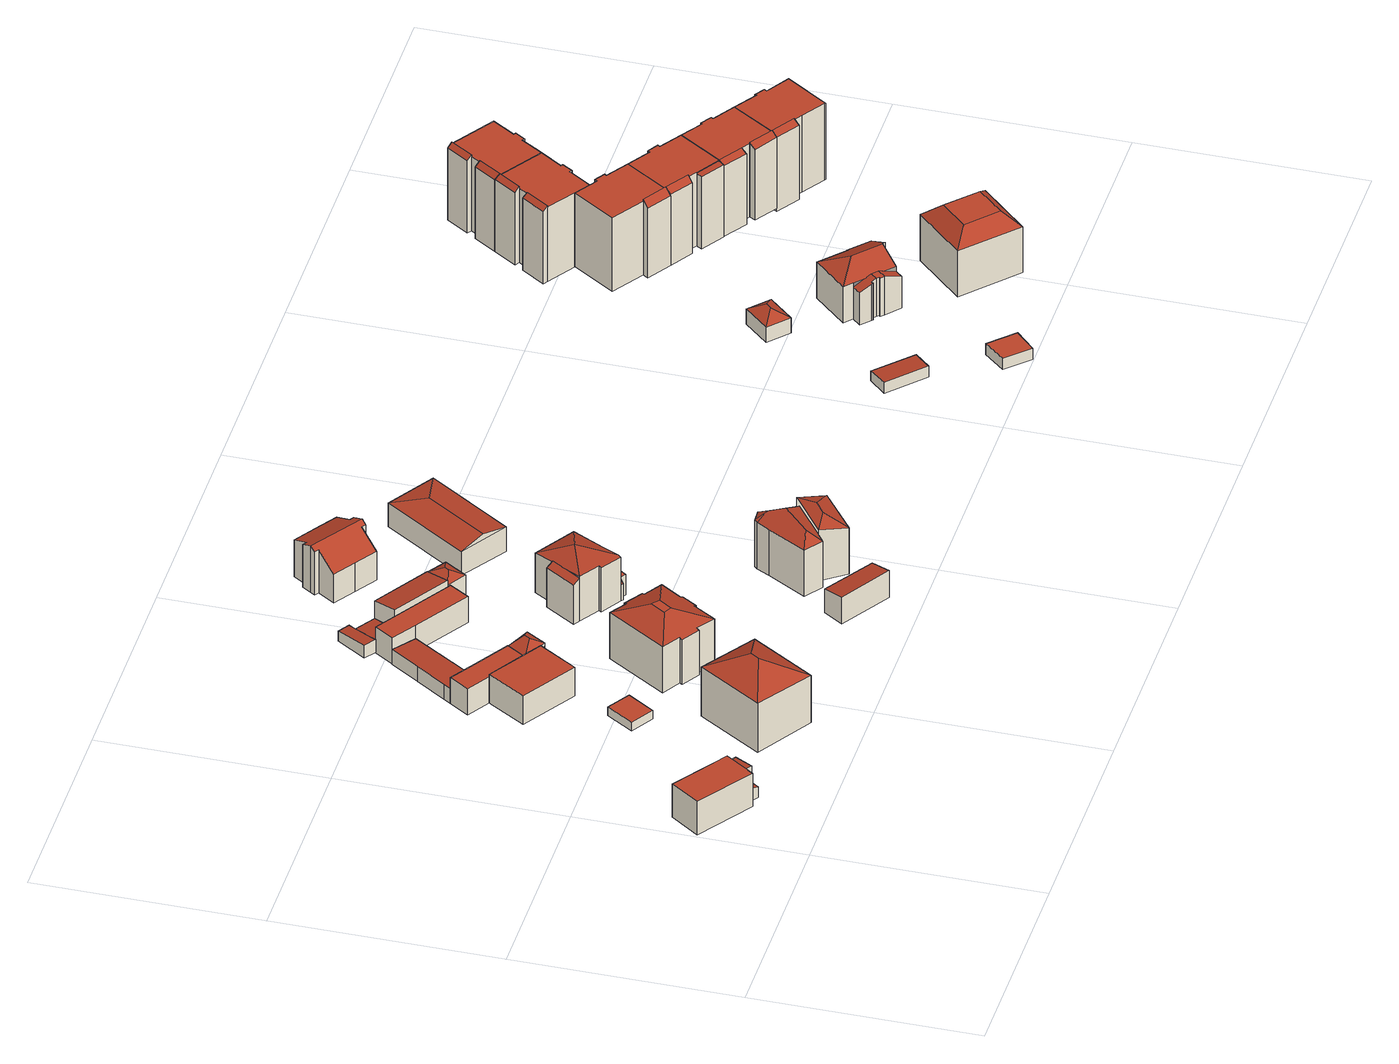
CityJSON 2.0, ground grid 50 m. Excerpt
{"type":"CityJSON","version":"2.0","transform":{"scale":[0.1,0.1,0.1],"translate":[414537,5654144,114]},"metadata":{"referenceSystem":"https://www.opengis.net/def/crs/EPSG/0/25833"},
"CityObjects":{
"building1":{"type":"Building","attributes":{"Gemeindeschluessel":14612000,"Geometrietyp2DReferenz":"3000","function":"31001_9998","roofType":"9999"},"children":["building1-1","building1-2","building1-3","building1-4"]},
"building1-1":{"type":"BuildingPart","attributes":{"Dachtyp_tdc":"tdcPolyFlatRoof","Dachneigung":6.94,"QualitaetDacherkennung":58,"Geometrietyp2DReferenz":"3000","measuredHeight":3.93,"roofType":"2100"},"parents":["building1"],"geometry":[{"type":"MultiSurface","lod":"2","boundaries":[[[0,1,2,3]],[[1,4,5,6,2]],[[7,0,3,8]],[[7,9,4,1,0]],[[3,2,6,10,8]]],"semantics":{"surfaces":[{"type":"WallSurface"},{"type":"RoofSurface"},{"type":"GroundSurface"}],"values":[0,0,0,1,2]}}]},
"building1-2":{"type":"BuildingPart","attributes":{"Dachtyp_tdc":"tdcPolyFlatRoof","Dachneigung":16.65,"QualitaetDacherkennung":58,"Geometrietyp2DReferenz":"3000","measuredHeight":3.56,"roofType":"2100"},"parents":["building1"],"geometry":[{"type":"MultiSurface","lod":"2","boundaries":[[[11,12,13,14]],[[5,11,14,6]],[[5,15,16,17,12,11]],[[14,13,18,10,6]]],"semantics":{"surfaces":[{"type":"WallSurface"},{"type":"RoofSurface"},{"type":"GroundSurface"}],"values":[0,0,1,2]}}]},
"building1-3":{"type":"BuildingPart","attributes":{"Dachtyp_tdc":"tdcPolyFlatRoof","Dachneigung":5.15,"QualitaetDacherkennung":59,"Geometrietyp2DReferenz":"3000","measuredHeight":3.66,"roofType":"2100"},"parents":["building1"],"geometry":[{"type":"MultiSurface","lod":"2","boundaries":[[[19,20,21,22]],[[20,23,7,8,21]],[[23,20,19,24,16,25,9]],[[10,18,22,21,8]]],"semantics":{"surfaces":[{"type":"WallSurface"},{"type":"RoofSurface"},{"type":"GroundSurface"}],"values":[0,0,1,2]}}]},
"building1-4":{"type":"BuildingPart","attributes":{"Dachtyp_tdc":"tdcPolyFlatRoof","Dachneigung":0,"QualitaetDacherkennung":57,"Geometrietyp2DReferenz":"3000","measuredHeight":8.24,"roofType":"1000"},"parents":["building1"],"geometry":[{"type":"MultiSurface","lod":"2","boundaries":[[[26,27,19,22,28]],[[29,30,31,13,12]],[[30,32,33,31]],[[32,26,28,33]],[[32,30,29,34,27,26]],[[28,22,18,13,31,33]]],"semantics":{"surfaces":[{"type":"WallSurface"},{"type":"RoofSurface"},{"type":"GroundSurface"}],"values":[0,0,0,0,1,2]}}]},
"building2":{"type":"Building","attributes":{"Dachtyp_tdc":"tdcHipRoof","Gemeindeschluessel":14612000,"Dachneigung":28.61,"QualitaetDacherkennung":77,"Geometrietyp2DReferenz":"3000","measuredHeight":16.13,"function":"31001_9998","roofType":"3200"},"geometry":[{"type":"Solid","lod":"2","boundaries":[[[[35,36,37,38]],[[36,39,40,37]],[[39,41,42,40]],[[41,35,38,42]],[[39,36,43]],[[35,41,44]],[[36,35,44,43]],[[41,39,43,44]],[[38,37,40,42]]]],"semantics":{"surfaces":[{"type":"WallSurface"},{"type":"RoofSurface"},{"type":"GroundSurface"}],"values":[[0,0,0,0,1,1,1,1,2]]}}]},
"building3":{"type":"Building","attributes":{"Dachtyp_tdc":"tdcPolyFlatRoof","Gemeindeschluessel":14612000,"Dachneigung":0,"QualitaetDacherkennung":80,"Geometrietyp2DReferenz":"3000","measuredHeight":2.28,"function":"31001_9998","roofType":"1000"},"geometry":[{"type":"Solid","lod":"2","boundaries":[[[[45,46,47,48]],[[46,49,50,47]],[[49,51,52,50]],[[51,45,48,52]],[[51,49,46,45]],[[48,47,50,52]]]],"semantics":{"surfaces":[{"type":"WallSurface"},{"type":"RoofSurface"},{"type":"GroundSurface"}],"values":[[0,0,0,0,1,2]]}}]},
"building4":{"type":"Building","attributes":{"Dachtyp_tdc":"tdcPolyFlatRoof","Gemeindeschluessel":14612000,"Dachneigung":0,"QualitaetDacherkennung":63,"Geometrietyp2DReferenz":"3000","measuredHeight":7.2,"function":"31001_9998","roofType":"1000"},"geometry":[{"type":"Solid","lod":"2","boundaries":[[[[53,54,55,56]],[[54,57,58,55]],[[57,59,60,58]],[[59,61,62,60]],[[61,53,56,62]],[[61,59,57,54,53]],[[56,55,58,60,62]]]],"semantics":{"surfaces":[{"type":"WallSurface"},{"type":"RoofSurface"},{"type":"GroundSurface"}],"values":[[0,0,0,0,0,1,2]]}}]},
"building5":{"type":"Building","attributes":{"Dachtyp_tdc":"tdcPolyFlatRoof","Gemeindeschluessel":14612000,"Dachneigung":0,"QualitaetDacherkennung":66,"Geometrietyp2DReferenz":"3000","measuredHeight":6.44,"function":"31001_9998","roofType":"1000"},"geometry":[{"type":"Solid","lod":"2","boundaries":[[[[63,64,65,56]],[[64,66,67,65]],[[66,68,69,67]],[[68,70,71,69]],[[70,72,55,71]],[[72,63,56,55]],[[72,70,68,66,64,63]],[[56,65,67,69,71,55]]]],"semantics":{"surfaces":[{"type":"WallSurface"},{"type":"RoofSurface"},{"type":"GroundSurface"}],"values":[[0,0,0,0,0,0,1,2]]}}]},
"building6":{"type":"Building","attributes":{"Dachtyp_tdc":"tdcPolyFlatRoof","Gemeindeschluessel":14612000,"Dachneigung":3.82,"QualitaetDacherkennung":74,"Geometrietyp2DReferenz":"3000","measuredHeight":3.74,"function":"31001_9998","roofType":"2100"},"geometry":[{"type":"Solid","lod":"2","boundaries":[[[[73,74,75,67]],[[74,76,77,75]],[[76,78,79,77]],[[78,80,81,79]],[[80,82,69,81]],[[82,73,67,69]],[[82,80,78,76,74,73]],[[67,75,77,79,81,69]]]],"semantics":{"surfaces":[{"type":"WallSurface"},{"type":"RoofSurface"},{"type":"GroundSurface"}],"values":[[0,0,0,0,0,0,1,2]]}}]},
"building7":{"type":"Building","attributes":{"Dachtyp_tdc":"tdcFreeFormRoof","Gemeindeschluessel":14612000,"Dachneigung":36.12,"QualitaetDacherkennung":51,"Geometrietyp2DReferenz":"3000","measuredHeight":8.4,"function":"31001_9998","roofType":"5000"},"geometry":[{"type":"Solid","lod":"2","boundaries":[[[[83,84,85,86]],[[84,87,88,85]],[[87,89,90,88]],[[89,91,92,90]],[[91,83,86,92]],[[93,83,94]],[[91,95,96,97]],[[97,94,83,91]],[[93,94,97,96]],[[84,93,96,87]],[[87,96,95,89]],[[83,93,84]],[[89,95,91]],[[86,85,88,90,92]]]],"semantics":{"surfaces":[{"type":"WallSurface"},{"type":"RoofSurface"},{"type":"GroundSurface"}],"values":[[0,0,0,0,0,1,1,1,1,0,0,0,0,2]]}}]},
"building8":{"type":"Building","attributes":{"Dachtyp_tdc":"tdcCutTentRoof","Gemeindeschluessel":14612000,"Dachneigung":22.31,"QualitaetDacherkennung":51,"Geometrietyp2DReferenz":"3000","measuredHeight":13.93,"function":"31001_9998","roofType":"9999"},"geometry":[{"type":"Solid","lod":"2","boundaries":[[[[98,99,100,101]],[[99,102,103,100]],[[102,104,105,103]],[[104,106,107,105]],[[106,108,109,107]],[[108,110,111,109]],[[110,112,113,111]],[[112,114,115,113]],[[114,116,117,115]],[[116,118,119,117]],[[118,120,121,119]],[[120,122,123,121]],[[122,124,125,123]],[[124,126,127,125]],[[126,128,129,127]],[[128,98,101,129]],[[104,102,130,131]],[[114,112,110,108,106,104,131,132]],[[124,122,120,118,116,114,132,133]],[[102,99,98,128,126,124,133,130]],[[133,132,131,130]],[[101,100,103,105,107,109,111,113,115,117,119,121,123,125,127,129]]]],"semantics":{"surfaces":[{"type":"WallSurface"},{"type":"RoofSurface"},{"type":"GroundSurface"}],"values":[[0,0,0,0,0,0,0,0,0,0,0,0,0,0,0,0,1,1,1,1,1,2]]}}]},
"building9":{"type":"Building","attributes":{"Dachtyp_tdc":"tdcPolyFlatRoof","Gemeindeschluessel":14612000,"Dachneigung":5.5,"QualitaetDacherkennung":60,"Geometrietyp2DReferenz":"3000","measuredHeight":3.19,"function":"31001_9998","roofType":"2100"},"geometry":[{"type":"Solid","lod":"2","boundaries":[[[[134,135,136,137]],[[135,138,139,136]],[[138,140,141,139]],[[140,142,143,141]],[[142,134,137,143]],[[142,140,138,135,134]],[[137,136,139,141,143]]]],"semantics":{"surfaces":[{"type":"WallSurface"},{"type":"RoofSurface"},{"type":"GroundSurface"}],"values":[[0,0,0,0,0,1,2]]}}]},
"building10":{"type":"Building","attributes":{"Dachtyp_tdc":"tdcPolyFlatRoof","Gemeindeschluessel":14612000,"Dachneigung":7.28,"QualitaetDacherkennung":50,"Geometrietyp2DReferenz":"3000","measuredHeight":3.26,"function":"31001_9998","roofType":"2100"},"geometry":[{"type":"Solid","lod":"2","boundaries":[[[[144,142,145,146]],[[142,147,148,145]],[[147,149,150,148]],[[149,144,146,150]],[[149,147,142,144]],[[146,145,148,150]]]],"semantics":{"surfaces":[{"type":"WallSurface"},{"type":"RoofSurface"},{"type":"GroundSurface"}],"values":[[0,0,0,0,1,2]]}}]},
"building11":{"type":"Building","attributes":{"Dachtyp_tdc":"tdcPolyFlatRoof","Gemeindeschluessel":14612000,"Dachneigung":0,"QualitaetDacherkennung":61,"Geometrietyp2DReferenz":"3000","measuredHeight":6.49,"function":"31001_9998","roofType":"1000"},"geometry":[{"type":"Solid","lod":"2","boundaries":[[[[151,152,153,154]],[[152,155,156,153]],[[155,157,158,156]],[[157,159,160,158]],[[159,161,162,160]],[[161,163,164,162]],[[163,151,154,164]],[[163,161,159,157,155,152,151]],[[154,153,156,158,160,162,164]]]],"semantics":{"surfaces":[{"type":"WallSurface"},{"type":"RoofSurface"},{"type":"GroundSurface"}],"values":[[0,0,0,0,0,0,0,1,2]]}}]},
"building12":{"type":"Building","attributes":{"Dachtyp_tdc":"tdcPolyFlatRoof","Gemeindeschluessel":14612000,"Dachneigung":9.06,"QualitaetDacherkennung":77,"Geometrietyp2DReferenz":"3000","measuredHeight":8.06,"function":"31001_9998","roofType":"2100"},"geometry":[{"type":"Solid","lod":"2","boundaries":[[[[165,166,167,154]],[[166,168,169,167]],[[168,170,153,169]],[[170,165,154,153]],[[170,168,166,165]],[[154,167,169,153]]]],"semantics":{"surfaces":[{"type":"WallSurface"},{"type":"RoofSurface"},{"type":"GroundSurface"}],"values":[[0,0,0,0,1,2]]}}]},
"building13":{"type":"Building","attributes":{"Dachtyp_tdc":"tdcPolyFlatRoof","Gemeindeschluessel":14612000,"Dachneigung":8.75,"QualitaetDacherkennung":73,"Geometrietyp2DReferenz":"3000","measuredHeight":6.74,"function":"31001_9998","roofType":"2100"},"geometry":[{"type":"Solid","lod":"2","boundaries":[[[[171,172,173,174]],[[172,175,176,173]],[[175,177,178,176]],[[177,171,174,178]],[[177,175,172,171]],[[174,173,176,178]]]],"semantics":{"surfaces":[{"type":"WallSurface"},{"type":"RoofSurface"},{"type":"GroundSurface"}],"values":[[0,0,0,0,1,2]]}}]},
"building14":{"type":"Building","attributes":{"Dachtyp_tdc":"tdcFreeFormRoof","Gemeindeschluessel":14612000,"Dachneigung":27.48,"QualitaetDacherkennung":6,"Geometrietyp2DReferenz":"3000","measuredHeight":8.17,"function":"31001_9998","roofType":"5000"},"geometry":[{"type":"Solid","lod":"2","boundaries":[[[[179,180,169,153]],[[180,181,182,169]],[[181,183,184,182]],[[183,179,153,184]],[[185,186,183,181]],[[185,181,180]],[[186,185,180,179]],[[186,179,183]],[[153,169,182,184]]]],"semantics":{"surfaces":[{"type":"WallSurface"},{"type":"RoofSurface"},{"type":"GroundSurface"}],"values":[[0,0,0,0,1,1,1,1,2]]}}]},
"building15":{"type":"Building","attributes":{"Gemeindeschluessel":14612000,"Geometrietyp2DReferenz":"3000","function":"31001_9998","roofType":"9999"},"children":["building15-1","building15-2","building15-3"]},
"building15-1":{"type":"BuildingPart","attributes":{"Dachtyp_tdc":"tdcTentRoof","Dachneigung":10.04,"QualitaetDacherkennung":38,"Geometrietyp2DReferenz":"3000","measuredHeight":12.51,"roofType":"3500"},"parents":["building15"],"geometry":[{"type":"MultiSurface","lod":"2","boundaries":[[[187,188,189,190,191]],[[188,192,193,189]],[[192,194,195,196,193]],[[197,198,199,200]],[[198,201,202,199]],[[201,198,203]],[[204,205,201,203]],[[194,192,188,187,204,203]],[[198,197,206,194,203]],[[202,207,208,209,210,190,189,193,196,200,199]],[[201,205,211,207,202]]],"semantics":{"surfaces":[{"type":"WallSurface"},{"type":"RoofSurface"},{"type":"GroundSurface"}],"values":[0,0,0,0,0,1,1,1,1,2,0]}}]},
"building15-2":{"type":"BuildingPart","attributes":{"Dachtyp_tdc":"tdcPolyFlatRoof","Dachneigung":23.48,"QualitaetDacherkennung":49,"Geometrietyp2DReferenz":"3000","measuredHeight":10.75,"roofType":"2100"},"parents":["building15"],"geometry":[{"type":"MultiSurface","lod":"2","boundaries":[[[212,213,197,200,214]],[[195,215,216,196]],[[215,212,214,216]],[[215,195,206,213,212]],[[214,200,196,216]]],"semantics":{"surfaces":[{"type":"WallSurface"},{"type":"RoofSurface"},{"type":"GroundSurface"}],"values":[0,0,0,1,2]}}]},
"building15-3":{"type":"BuildingPart","attributes":{"Dachtyp_tdc":"tdcFreeFormRoof","Dachneigung":53.04,"QualitaetDacherkennung":15,"Geometrietyp2DReferenz":"3000","measuredHeight":6.18,"roofType":"5000"},"parents":["building15"],"geometry":[{"type":"MultiSurface","lod":"2","boundaries":[[[217,218,219,220]],[[218,221,222,219]],[[221,223,224,222]],[[223,225,226,224]],[[225,227,228,226]],[[227,191,190,228]],[[229,211,207,208]],[[211,217,220,207]],[[225,223,230]],[[231,191,227,225]],[[223,221,232,230]],[[221,218,232]],[[218,217,211,229]],[[218,229,233,231,225,230,232]],[[220,219,222,224,226,228,190,210,209,208,207]]],"semantics":{"surfaces":[{"type":"WallSurface"},{"type":"RoofSurface"},{"type":"GroundSurface"}],"values":[0,0,0,0,0,0,0,0,1,1,1,1,1,1,2]}}]},
"building16":{"type":"Building","attributes":{"Dachtyp_tdc":"tdcGableRoof","Gemeindeschluessel":14612000,"Dachneigung":38.24,"QualitaetDacherkennung":62,"Geometrietyp2DReferenz":"3000","measuredHeight":11.63,"function":"31001_9998","roofType":"3100"},"geometry":[{"type":"Solid","lod":"2","boundaries":[[[[234,235,236,237]],[[235,238,239,236]],[[238,240,241,239]],[[240,242,243,241]],[[242,244,245,243]],[[244,246,247,245]],[[246,248,249,247]],[[248,250,251,249]],[[250,252,253,251]],[[252,254,255,253]],[[254,256,257,255]],[[256,258,259,257]],[[258,260,261,259]],[[260,262,263,261]],[[262,264,265,263]],[[264,234,237,265]],[[260,258,256,254,252,250,248,246,244]],[[244,242,240,238,235,234,264,262,260]],[[237,236,239,241,243,245,247,249,251,253,255,257,259,261,263,265]]]],"semantics":{"surfaces":[{"type":"WallSurface"},{"type":"RoofSurface"},{"type":"GroundSurface"}],"values":[[0,0,0,0,0,0,0,0,0,0,0,0,0,0,0,0,1,1,2]]}}]},
"building17":{"type":"Building","attributes":{"Gemeindeschluessel":14612000,"Geometrietyp2DReferenz":"3000","function":"31001_9998","roofType":"9999"},"children":["building17-1","building17-2"]},
"building17-1":{"type":"BuildingPart","attributes":{"Dachtyp_tdc":"tdcFreeFormRoof","Dachneigung":37.34,"QualitaetDacherkennung":23,"Geometrietyp2DReferenz":"3000","measuredHeight":14.89,"roofType":"5000"},"parents":["building17"],"geometry":[{"type":"MultiSurface","lod":"2","boundaries":[[[266,267,268,269]],[[267,270,271,268]],[[270,272,273,271]],[[272,274,275,273]],[[274,276,277,275]],[[276,278,279,277]],[[278,280,281,279]],[[280,282,283,281]],[[282,284,285,283]],[[284,286,287,285]],[[286,288,289,287]],[[290,291,292,293]],[[291,266,269,292]],[[294,295,288,286,284,282,296,297]],[[282,280,278,276,274,272,298,296]],[[272,270,298]],[[270,267,266,299,297,296,298]],[[266,291,299]],[[291,290,294,297,299]],[[269,268,271,273,275,277,279,281,283,285,287,289,300,301,293,292]]],"semantics":{"surfaces":[{"type":"WallSurface"},{"type":"RoofSurface"},{"type":"GroundSurface"}],"values":[0,0,0,0,0,0,0,0,0,0,0,0,0,1,1,1,1,1,1,2]}}]},
"building17-2":{"type":"BuildingPart","attributes":{"Dachtyp_tdc":"tdcHipRoof","Dachneigung":29.19,"QualitaetDacherkennung":38,"Geometrietyp2DReferenz":"3000","measuredHeight":13.81,"roofType":"3200"},"parents":["building17"],"geometry":[{"type":"MultiSurface","lod":"2","boundaries":[[[302,303,304,289,288]],[[303,305,306,304]],[[305,307,290,293,306]],[[303,302,308,309]],[[307,305,310]],[[308,307,310,309]],[[305,303,309,310]],[[289,304,306,293,301,300]]],"semantics":{"surfaces":[{"type":"WallSurface"},{"type":"RoofSurface"},{"type":"GroundSurface"}],"values":[0,0,0,1,1,1,1,2]}}]},
"building18":{"type":"Building","attributes":{"Dachtyp_tdc":"tdcHipAndGableRoof","Gemeindeschluessel":14612000,"Dachneigung":11.22,"QualitaetDacherkennung":81,"Geometrietyp2DReferenz":"3000","measuredHeight":7.45,"function":"31001_9998","roofType":"5000"},"geometry":[{"type":"Solid","lod":"2","boundaries":[[[[311,312,313,314]],[[312,315,316,313]],[[315,317,318,316]],[[317,311,314,318]],[[315,312,319]],[[311,317,320]],[[312,311,320,319]],[[317,315,319,320]],[[314,313,316,318]]]],"semantics":{"surfaces":[{"type":"WallSurface"},{"type":"RoofSurface"},{"type":"GroundSurface"}],"values":[[0,0,0,0,1,0,1,1,2]]}}]},
"building19":{"type":"Building","attributes":{"Dachtyp_tdc":"tdcPolyFlatRoof","Gemeindeschluessel":14612000,"Dachneigung":3.21,"QualitaetDacherkennung":55,"Geometrietyp2DReferenz":"3000","measuredHeight":2.64,"function":"31001_9998","roofType":"2100"},"geometry":[{"type":"Solid","lod":"2","boundaries":[[[[321,322,323,324]],[[322,325,326,323]],[[325,327,328,326]],[[327,321,324,328]],[[327,325,322,321]],[[324,323,326,328]]]],"semantics":{"surfaces":[{"type":"WallSurface"},{"type":"RoofSurface"},{"type":"GroundSurface"}],"values":[[0,0,0,0,1,2]]}}]},
"building20":{"type":"Building","attributes":{"Dachtyp_tdc":"tdcPolyFlatRoof","Gemeindeschluessel":14612000,"Dachneigung":0,"QualitaetDacherkennung":52,"Geometrietyp2DReferenz":"3000","measuredHeight":2.84,"function":"31001_9998","roofType":"1000"},"geometry":[{"type":"Solid","lod":"2","boundaries":[[[[329,330,331,332]],[[330,333,334,331]],[[333,335,336,334]],[[335,329,332,336]],[[335,333,330,329]],[[332,331,334,336]]]],"semantics":{"surfaces":[{"type":"WallSurface"},{"type":"RoofSurface"},{"type":"GroundSurface"}],"values":[[0,0,0,0,1,2]]}}]},
"building21":{"type":"Building","attributes":{"Dachtyp_tdc":"tdcHipRoof","Gemeindeschluessel":14612000,"Dachneigung":32.19,"QualitaetDacherkennung":78,"Geometrietyp2DReferenz":"3000","measuredHeight":5.63,"function":"31001_9998","roofType":"3200"},"geometry":[{"type":"Solid","lod":"2","boundaries":[[[[337,338,339,340]],[[338,341,342,339]],[[341,343,344,342]],[[343,337,340,344]],[[341,338,345]],[[337,343,346]],[[338,337,346,345]],[[343,341,345,346]],[[340,339,342,344]]]],"semantics":{"surfaces":[{"type":"WallSurface"},{"type":"RoofSurface"},{"type":"GroundSurface"}],"values":[[0,0,0,0,1,1,1,1,2]]}}]},
"building22":{"type":"Building","attributes":{"Gemeindeschluessel":14612000,"Geometrietyp2DReferenz":"3000","function":"31001_9998","roofType":"9999"},"children":["building22-1","building22-2"]},
"building22-1":{"type":"BuildingPart","attributes":{"Dachtyp_tdc":"tdcHipAndGableRoof","Dachneigung":27.71,"QualitaetDacherkennung":56,"Geometrietyp2DReferenz":"3000","measuredHeight":11.64,"roofType":"5000"},"parents":["building22"],"geometry":[{"type":"MultiSurface","lod":"2","boundaries":[[[347,348,349,350]],[[348,351,352,349]],[[351,353,354,352]],[[353,355,356,357,354]],[[358,359,360,361,362]],[[359,363,364,360]],[[363,365,366,364]],[[365,367,368,366]],[[367,347,350,368]],[[363,359,369]],[[359,358,370,371,372,373,355,353,369]],[[353,351,348,347,367,365,363,369]],[[350,349,352,354,357,374,375,361,360,364,366,368]]],"semantics":{"surfaces":[{"type":"WallSurface"},{"type":"RoofSurface"},{"type":"GroundSurface"}],"values":[0,0,0,0,0,0,0,0,0,1,1,1,2]}}]},
"building22-2":{"type":"BuildingPart","attributes":{"Dachtyp_tdc":"tdcCutGableRoof","Dachneigung":19.96,"QualitaetDacherkennung":40,"Geometrietyp2DReferenz":"3000","measuredHeight":9.56,"roofType":"9999"},"parents":["building22"],"geometry":[{"type":"MultiSurface","lod":"2","boundaries":[[[376,377,378,379]],[[377,380,381,378]],[[380,382,383,381]],[[382,384,385,383]],[[384,362,361,385]],[[356,386,387,357]],[[386,388,389,387]],[[388,390,391,389]],[[390,392,393,391]],[[392,376,379,393]],[[394,370,362,384,382,380,377,376]],[[388,386,356,373,395]],[[376,392,390,388,395,394]],[[379,378,381,383,385,361,375,374,357,387,389,391,393]]],"semantics":{"surfaces":[{"type":"WallSurface"},{"type":"RoofSurface"},{"type":"GroundSurface"}],"values":[0,0,0,0,0,0,0,0,0,0,1,1,1,2]}}]},
"building23":{"type":"Building","attributes":{"Dachtyp_tdc":"tdcCutTentRoof","Gemeindeschluessel":14612000,"Dachneigung":0.221,"QualitaetDacherkennung":63,"Geometrietyp2DReferenz":"3000","measuredHeight":14.81,"function":"31001_9998","roofType":"9999"},"geometry":[{"type":"Solid","lod":"2","boundaries":[[[[396,397,398,399]],[[397,400,401,398]],[[400,402,403,401]],[[402,396,399,403]],[[397,396,404,405]],[[400,397,405,406]],[[402,400,406,407]],[[396,402,407,404]],[[407,406,405,404]],[[399,398,401,403]]]],"semantics":{"surfaces":[{"type":"WallSurface"},{"type":"RoofSurface"},{"type":"GroundSurface"}],"values":[[0,0,0,0,1,1,1,1,1,2]]}}]},
"building24":{"type":"Building","attributes":{"Gemeindeschluessel":14612000,"Geometrietyp2DReferenz":"3000","function":"31001_9998","roofType":"9999"},"children":["building24-1","building24-2"]},
"building24-1":{"type":"BuildingPart","attributes":{"Dachtyp_tdc":"tdcPolyFlatRoof","Dachneigung":47.6,"QualitaetDacherkennung":23,"Geometrietyp2DReferenz":"3000","measuredHeight":19.03,"roofType":"2100"},"parents":["building24"],"geometry":[{"type":"MultiSurface","lod":"2","boundaries":[[[408,409,410,411,412]],[[409,413,414,410]],[[413,415,416,417,414]],[[415,413,409,408]],[[411,410,414,417]]],"semantics":{"surfaces":[{"type":"WallSurface"},{"type":"RoofSurface"},{"type":"GroundSurface"}],"values":[0,0,0,1,2]}}]},
"building24-2":{"type":"BuildingPart","attributes":{"Dachtyp_tdc":"tdcPolyFlatRoof","Dachneigung":0,"QualitaetDacherkennung":70,"Geometrietyp2DReferenz":"3000","measuredHeight":18.55,"roofType":"1000"},"parents":["building24"],"geometry":[{"type":"MultiSurface","lod":"2","boundaries":[[[416,418,419,417]],[[418,420,421,419]],[[420,422,423,421]],[[422,424,425,423]],[[424,426,427,425]],[[426,428,429,427]],[[428,430,431,429]],[[430,432,433,431]],[[432,412,411,433]],[[432,430,428,426,424,422,420,418,416,412]],[[411,417,419,421,423,425,427,429,431,433]]],"semantics":{"surfaces":[{"type":"WallSurface"},{"type":"RoofSurface"},{"type":"GroundSurface"}],"values":[0,0,0,0,0,0,0,0,0,1,2]}}]},
"building25":{"type":"Building","attributes":{"Gemeindeschluessel":14612000,"Geometrietyp2DReferenz":"3000","function":"31001_9998","roofType":"9999"},"children":["building25-1","building25-2","building25-3"]},
"building25-1":{"type":"BuildingPart","attributes":{"Dachtyp_tdc":"tdcPolyFlatRoof","Dachneigung":0,"QualitaetDacherkennung":72,"Geometrietyp2DReferenz":"3000","measuredHeight":18.6,"roofType":"1000"},"parents":["building25"],"geometry":[{"type":"MultiSurface","lod":"2","boundaries":[[[434,435,436,437]],[[438,439,440,441]],[[439,442,443,440]],[[442,444,445,443]],[[444,446,447,445]],[[446,448,449,447]],[[448,422,450,449]],[[422,420,451,450]],[[420,452,453,451]],[[452,420,422,448,446,444,442,439,438,435,434]],[[437,436,441,440,443,445,447,449,450,451,453]]],"semantics":{"surfaces":[{"type":"WallSurface"},{"type":"RoofSurface"},{"type":"GroundSurface"}],"values":[0,0,0,0,0,0,0,0,0,1,2]}}]},
"building25-2":{"type":"BuildingPart","attributes":{"Dachtyp_tdc":"tdcPolyFlatRoof","Dachneigung":32.4,"QualitaetDacherkennung":35,"Geometrietyp2DReferenz":"3000","measuredHeight":18.85,"roofType":"2100"},"parents":["building25"],"geometry":[{"type":"MultiSurface","lod":"2","boundaries":[[[454,455,434,437,456]],[[457,458,459,453,452]],[[458,454,456,459]],[[458,457,455,454]],[[456,437,453,459]]],"semantics":{"surfaces":[{"type":"WallSurface"},{"type":"RoofSurface"},{"type":"GroundSurface"}],"values":[0,0,0,1,2]}}]},
"building25-3":{"type":"BuildingPart","attributes":{"Dachtyp_tdc":"tdcPolyFlatRoof","Dachneigung":36,"QualitaetDacherkennung":42,"Geometrietyp2DReferenz":"3000","measuredHeight":18.97,"roofType":"2100"},"parents":["building25"],"geometry":[{"type":"MultiSurface","lod":"2","boundaries":[[[460,461,462,436,435]],[[461,463,464,462]],[[463,465,466,464]],[[465,467,438,441,466]],[[465,463,461,460,467]],[[441,436,462,464,466]]],"semantics":{"surfaces":[{"type":"WallSurface"},{"type":"RoofSurface"},{"type":"GroundSurface"}],"values":[0,0,0,0,1,2]}}]},
"building26":{"type":"Building","attributes":{"Gemeindeschluessel":14612000,"Geometrietyp2DReferenz":"3000","function":"31001_9998","roofType":"9999"},"children":["building26-1","building26-2","building26-3"]},
"building26-1":{"type":"BuildingPart","attributes":{"Dachtyp_tdc":"tdcPolyFlatRoof","Dachneigung":0,"QualitaetDacherkennung":74,"Geometrietyp2DReferenz":"3000","measuredHeight":18.54,"roofType":"1000"},"parents":["building26"],"geometry":[{"type":"MultiSurface","lod":"2","boundaries":[[[412,432,433,411]],[[432,468,469,433]],[[468,470,471,469]],[[470,472,473,471]],[[472,474,475,473]],[[474,476,477,475]],[[476,478,479,480,477]],[[481,482,483,484,485]],[[482,481,478,476,474,472,470,468,432,412]],[[433,469,471,473,475,477,480,484,483,411]]],"semantics":{"surfaces":[{"type":"WallSurface"},{"type":"RoofSurface"},{"type":"GroundSurface"}],"values":[0,0,0,0,0,0,0,0,1,2]}}]},
"building26-2":{"type":"BuildingPart","attributes":{"Dachtyp_tdc":"tdcPolyFlatRoof","Dachneigung":42.12,"QualitaetDacherkennung":23,"Geometrietyp2DReferenz":"3000","measuredHeight":18.99,"roofType":"2100"},"parents":["building26"],"geometry":[{"type":"MultiSurface","lod":"2","boundaries":[[[483,486,410,411]],[[487,488,486,483,482]],[[488,489,410,486]],[[489,408,412,411,410]],[[408,489,488,487]]],"semantics":{"surfaces":[{"type":"GroundSurface"},{"type":"WallSurface"},{"type":"RoofSurface"}],"values":[0,1,1,1,2]}}]},
"building26-3":{"type":"BuildingPart","attributes":{"Dachtyp_tdc":"tdcPolyFlatRoof","Dachneigung":7.91,"QualitaetDacherkennung":26,"Geometrietyp2DReferenz":"3000","measuredHeight":18.34,"roofType":"2100"},"parents":["building26"],"geometry":[{"type":"MultiSurface","lod":"2","boundaries":[[[490,485,484,491]],[[479,492,493,480]],[[492,490,491,493]],[[492,479,485,490]],[[491,484,480,493]]],"semantics":{"surfaces":[{"type":"WallSurface"},{"type":"RoofSurface"},{"type":"GroundSurface"}],"values":[0,0,0,1,2]}}]},
"building27":{"type":"Building","attributes":{"Gemeindeschluessel":14612000,"Geometrietyp2DReferenz":"3000","function":"31001_9998","roofType":"9999"},"children":["building27-1","building27-2","building27-3"]},
"building27-1":{"type":"BuildingPart","attributes":{"Dachtyp_tdc":"tdcPolyFlatRoof","Dachneigung":38.33,"QualitaetDacherkennung":41,"Geometrietyp2DReferenz":"3000","measuredHeight":18.98,"roofType":"2100"},"parents":["building27"],"geometry":[{"type":"MultiSurface","lod":"2","boundaries":[[[467,465,466,441,438]],[[465,494,464,466]],[[494,495,496,464]],[[495,497,498,499,496]],[[495,494,465,467,497]],[[499,441,466,464,496]]],"semantics":{"surfaces":[{"type":"WallSurface"},{"type":"RoofSurface"},{"type":"GroundSurface"}],"values":[0,0,0,0,1,2]}}]},
"building27-2":{"type":"BuildingPart","attributes":{"Dachtyp_tdc":"tdcPolyFlatRoof","Dachneigung":0,"QualitaetDacherkennung":74,"Geometrietyp2DReferenz":"3000","measuredHeight":18.59,"roofType":"1000"},"parents":["building27"],"geometry":[{"type":"MultiSurface","lod":"2","boundaries":[[[498,500,501,499]],[[502,503,504,505]],[[503,506,507,504]],[[506,508,509,507]],[[508,510,511,509]],[[510,512,513,511]],[[512,439,440,513]],[[439,438,441,440]],[[438,439,512,510,508,506,503,502,500,498]],[[499,501,505,504,507,509,511,513,440,441]]],"semantics":{"surfaces":[{"type":"WallSurface"},{"type":"RoofSurface"},{"type":"GroundSurface"}],"values":[0,0,0,0,0,0,0,0,1,2]}}]},
"building27-3":{"type":"BuildingPart","attributes":{"Dachtyp_tdc":"tdcPolyFlatRoof","Dachneigung":39.42,"QualitaetDacherkennung":50,"Geometrietyp2DReferenz":"3000","measuredHeight":19.01,"roofType":"2100"},"parents":["building27"],"geometry":[{"type":"MultiSurface","lod":"2","boundaries":[[[514,515,502,505,516]],[[517,518,519,501,500]],[[518,514,516,519]],[[518,517,515,514]],[[516,505,501,519]]],"semantics":{"surfaces":[{"type":"WallSurface"},{"type":"RoofSurface"},{"type":"GroundSurface"}],"values":[0,0,0,1,2]}}]},
"building28":{"type":"Building","attributes":{"Gemeindeschluessel":14612000,"Geometrietyp2DReferenz":"3000","function":"31001_9998","roofType":"9999"},"children":["building28-1","building28-2","building28-3"]},
"building28-1":{"type":"BuildingPart","attributes":{"Dachtyp_tdc":"tdcPolyFlatRoof","Dachneigung":26.77,"QualitaetDacherkennung":22,"Geometrietyp2DReferenz":"3000","measuredHeight":18.44,"roofType":"2100"},"parents":["building28"],"geometry":[{"type":"MultiSurface","lod":"2","boundaries":[[[520,521,522,523]],[[521,524,525,526,522]],[[527,520,523,528,529]],[[527,524,521,520]],[[523,522,526,528]]],"semantics":{"surfaces":[{"type":"WallSurface"},{"type":"RoofSurface"},{"type":"GroundSurface"}],"values":[0,0,0,1,2]}}]},
"building28-2":{"type":"BuildingPart","attributes":{"Dachtyp_tdc":"tdcPolyFlatRoof","Dachneigung":32.47,"QualitaetDacherkennung":29,"Geometrietyp2DReferenz":"3000","measuredHeight":18.7,"roofType":"2100"},"parents":["building28"],"geometry":[{"type":"MultiSurface","lod":"2","boundaries":[[[530,531,532,533,534]],[[531,535,536,532]],[[535,537,538,539,536]],[[537,535,531,530]],[[533,532,536,539]]],"semantics":{"surfaces":[{"type":"WallSurface"},{"type":"RoofSurface"},{"type":"GroundSurface"}],"values":[0,0,0,1,2]}}]},
"building28-3":{"type":"BuildingPart","attributes":{"Dachtyp_tdc":"tdcPolyFlatRoof","Dachneigung":0,"QualitaetDacherkennung":73,"Geometrietyp2DReferenz":"3000","measuredHeight":18.4,"roofType":"1000"},"parents":["building28"],"geometry":[{"type":"MultiSurface","lod":"2","boundaries":[[[478,476,540,541]],[[476,542,543,540]],[[542,544,545,543]],[[544,546,547,545]],[[546,548,549,547]],[[548,550,551,549]],[[550,534,533,551]],[[538,552,553,539]],[[552,529,528,553]],[[525,478,541,526]],[[525,529,552,538,534,550,548,546,544,542,476,478]],[[541,540,543,545,547,549,551,533,539,553,528,526]]],"semantics":{"surfaces":[{"type":"WallSurface"},{"type":"RoofSurface"},{"type":"GroundSurface"}],"values":[0,0,0,0,0,0,0,0,0,0,1,2]}}]},
"building29":{"type":"Building","attributes":{"Gemeindeschluessel":14612000,"Geometrietyp2DReferenz":"3000","function":"31001_9998","roofType":"9999"},"children":["building29-1","building29-2"]},
"building29-1":{"type":"BuildingPart","attributes":{"Dachtyp_tdc":"tdcPolyFlatRoof","Dachneigung":0,"QualitaetDacherkennung":70,"Geometrietyp2DReferenz":"3000","measuredHeight":19.21,"roofType":"1000"},"parents":["building29"],"geometry":[{"type":"MultiSurface","lod":"2","boundaries":[[[554,555,556,557]],[[555,558,559,556]],[[558,560,561,559]],[[534,550,562,563]],[[550,564,565,562]],[[564,566,567,565]],[[566,568,569,567]],[[568,570,571,569]],[[570,572,573,571]],[[572,554,557,573]],[[572,570,568,566,564,550,534,560,558,555,554]],[[557,556,559,561,563,562,565,567,569,571,573]]],"semantics":{"surfaces":[{"type":"WallSurface"},{"type":"RoofSurface"},{"type":"GroundSurface"}],"values":[0,0,0,0,0,0,0,0,0,0,1,2]}}]},
"building29-2":{"type":"BuildingPart","attributes":{"Dachtyp_tdc":"tdcPolyFlatRoof","Dachneigung":30.54,"QualitaetDacherkennung":29,"Geometrietyp2DReferenz":"3000","measuredHeight":19.49,"roofType":"2100"},"parents":["building29"],"geometry":[{"type":"MultiSurface","lod":"2","boundaries":[[[531,530,534,563,574]],[[575,576,577,561,560]],[[576,531,574,577]],[[576,575,530,531]],[[574,563,561,577]]],"semantics":{"surfaces":[{"type":"WallSurface"},{"type":"RoofSurface"},{"type":"GroundSurface"}],"values":[0,0,0,1,2]}}]}
},
"vertices":[
[239,219,36],[211,178,42],[211,178,3],[239,219,3],[190,192,42],[190,192,30],[190,192,3],[218,233,36],[218,233,3],[202,211,40],[197,203,3],
[162,151,30],[138,167,39],[138,167,3],[162,151,3],[197,203,30],[177,217,38],[174,219,39],[174,219,3],
[144,240,34],[165,270,34],[165,270,3],[144,240,3],[218,233,40],[174,219,37],[197,203,40],
[53,302,86],[144,240,86],[53,302,3],[138,167,86],[129,154,86],[129,154,3],[8,237,86],[8,237,3],[174,219,86],
[304,191,130],[393,333,130],[393,333,7],[304,191,7],[518,255,126],[518,255,7],[429,113,126],[429,113,7],[414,234,168],[402,215,168],
[402,486,24],[364,426,24],[364,426,2],[402,486,2],[314,457,24],[314,457,2],[352,517,24],[352,517,2],
[326,758,78],[411,705,78],[411,705,6],[326,758,6],[447,683,78],[447,683,6],[394,597,78],[394,597,6],[273,672,78],[273,672,6],
[326,758,71],[276,789,71],[276,789,6],[304,833,71],[304,833,6],[361,797,71],[361,797,6],[439,749,71],[439,749,6],[411,705,71],
[304,833,44],[314,848,44],[314,848,6],[359,916,44],[359,916,6],[401,981,44],[401,981,6],[455,946,39],[455,946,6],[361,797,39],
[439,749,69],[484,721,69],[484,721,7],[439,749,7],[457,677,69],[457,677,7],[447,683,69],[447,683,7],[411,705,69],[411,705,7],[484,721,78],[455,718,91],[447,683,76],[457,677,78],[447,706,91],
[488,398,118],[491,404,121],[491,404,6],[488,398,6],[450,429,121],[450,429,6],[535,562,121],[535,562,6],[574,537,121],[574,537,6],[578,543,118],[578,543,6],[619,517,118],[619,517,6],[615,511,120],[615,511,6],[655,486,120],[655,486,6],[624,438,120],[624,438,6],[629,435,118],[629,435,6],[607,401,118],[607,401,6],[603,404,120],[603,404,6],[571,353,120],[571,353,6],[531,379,120],[531,379,6],[527,373,118],[527,373,6],[533,448,145],[554,481,145],[572,468,145],[552,438,145],
[429,1023,40],[404,1040,40],[404,1040,8],[429,1023,8],[447,1106,33],[447,1106,8],[472,1090,33],[472,1090,8],[462,1074,34],[462,1074,8],
[429,1023,41],[462,1074,9],[429,1023,9],[506,1046,34],[506,1046,9],[474,995,41],[474,995,9],
[474,995,72],[598,918,72],[598,918,7],[474,995,7],[605,914,72],[605,914,7],[577,869,72],[577,869,7],[455,946,72],[455,946,7],[401,981,72],[401,981,7],[429,1023,72],[429,1023,7],
[474,995,88],[506,1046,78],[506,1046,7],[630,969,78],[630,969,7],[598,918,88],
[907,114,66],[880,71,74],[880,71,7],[907,114,7],[768,140,74],[768,140,7],[797,184,66],[797,184,7],
[598,918,76],[630,969,76],[673,942,76],[673,942,7],[641,892,76],[641,892,7],[638,934,89],[633,926,89],
[727,591,117],[681,619,117],[681,619,7],[727,591,7],[727,591,47],[685,625,119],[685,625,7],[640,653,119],[640,653,114],[640,653,7],[683,721,111],[711,765,106],[711,765,7],[683,721,7],[801,709,106],[801,709,7],[725,687,132],[730,597,119],[754,635,114],[666,694,114],[754,635,7],[753,633,7],[730,597,7],[728,593,7],[754,635,46],
[668,730,106],[683,721,114],[668,730,7],[625,662,106],[625,662,7],
[760,632,46],[755,624,58],[755,624,7],[760,632,7],[768,616,58],[768,616,7],[750,587,58],[750,587,7],[737,595,58],[737,595,7],[732,587,47],[732,587,7],[753,633,50],[747,597,68],[728,593,50],[758,615,68],[730,597,50],
[636,1249,99],[685,1218,99],[685,1218,7],[636,1249,7],[733,1186,99],[733,1186,7],[712,1153,114],[712,1153,7],[721,1147,114],[721,1147,7],[708,1126,124],[708,1126,7],[702,1117,115],[702,1117,7],[692,1123,115],[692,1123,7],[667,1085,79],[667,1085,7],[619,1117,79],[619,1117,7],[570,1148,79],[570,1148,7],[595,1186,115],[595,1186,7],[586,1192,115],[586,1192,7],[592,1202,124],[592,1202,7],[606,1223,114],[606,1223,7],[615,1217,114],[615,1217,7],
[838,237,123],[888,324,122],[888,324,7],[838,237,7],[904,353,123],[904,353,7],[911,361,123],[911,361,7],[916,361,122],[916,361,7],[922,361,123],[922,361,7],[930,362,122],[930,362,7],[934,362,123],[934,362,7],[939,362,123],[939,362,7],[944,354,123],[944,354,7],[965,329,117],[965,329,7],[991,294,112],[991,294,7],[896,223,123],[877,209,123],[877,209,7],[896,223,7],[980,286,123],[990,293,113],[924,336,142],[924,299,156],[921,341,138],[876,245,145],[990,293,7],[980,286,7],
[991,294,136],[1030,242,123],[1030,242,7],[935,170,123],[935,170,7],[896,223,136],[990,293,137],[973,248,145],[944,226,145],
[728,925,65],[850,1110,65],[850,1110,6],[728,925,6],[952,1043,68],[952,1043,6],[830,858,68],[830,858,6],[867,1029,81],[778,892,81],
[1662,226,27],[1627,190,30],[1627,190,3],[1662,226,3],[1550,262,30],[1550,262,3],[1585,300,27],[1585,300,3],
[1778,45,34],[1735,2,34],[1735,2,6],[1778,45,6],[1686,51,34],[1686,51,6],[1726,97,34],[1726,97,6],
[1651,536,43],[1701,591,43],[1701,591,6],[1651,536,6],[1745,551,44],[1745,551,6],[1695,496,44],[1695,496,6],[1703,549,62],[1693,538,62],
[1925,390,93],[1890,352,121],[1890,352,5],[1925,390,5],[1885,356,121],[1885,356,5],[1883,355,122],[1883,355,5],[1850,318,96],[1850,318,84],[1850,318,5],[1774,387,96],[1756,403,96],[1756,403,5],[1774,387,5],[1774,387,85],[1824,477,95],[1824,477,5],[1880,426,95],[1880,426,5],[1883,429,93],[1883,429,5],[1827,406,122],[1795,368,96],[1806,358,96],[1819,346,96],[1829,337,96],[1819,346,5],[1806,358,5],
[1794,345,101],[1785,352,97],[1785,352,5],[1794,345,5],[1782,348,97],[1782,348,5],[1779,350,96],[1779,350,5],[1758,369,85],[1758,369,5],[1836,303,84],[1836,303,5],[1804,330,101],[1804,330,5],[1796,337,101],[1796,337,5],[1799,340,101],[1799,340,5],[1806,358,101],[1819,346,101],
[2015,98,120],[1902,203,120],[1902,203,5],[2015,98,5],[2001,308,121],[2001,308,5],[2113,203,121],[2113,203,5],[2013,144,152],[1949,204,152],[2002,261,153],[2066,201,153],
[1845,798,207],[1838,786,192],[1838,786,17],[1845,798,17],[1845,798,202],[1785,820,192],[1785,820,17],[1792,831,207],[1792,831,202],[1792,831,17],
[1722,877,202],[1722,877,17],[1784,972,202],[1784,972,17],[1818,950,202],[1818,950,17],[1835,939,202],[1835,939,17],[1839,945,202],[1839,945,17],[1861,930,202],[1861,930,17],[1858,926,202],[1858,926,17],[1907,894,202],[1907,894,17],
[1757,1064,202],[1770,1084,202],[1770,1084,16],[1757,1064,16],[1803,1134,202],[1898,1072,202],[1898,1072,16],[1803,1134,16],[1866,1023,202],[1866,1023,16],[1870,1020,202],[1870,1020,16],[1856,997,202],[1856,997,16],[1851,1000,202],[1851,1000,16],[1818,950,16],[1784,972,16],[1723,1012,202],[1723,1012,16],
[1747,1071,197],[1757,1064,205],[1747,1071,16],[1723,1012,205],[1712,1018,197],[1712,1018,16],
[1770,1084,206],[1759,1090,197],[1759,1090,16],[1792,1141,197],[1792,1141,16],[1802,1134,206],[1802,1134,16],[1803,1134,206],
[1957,862,202],[1957,862,17],[1960,867,202],[1960,867,17],[1984,852,202],[1984,852,17],[1981,847,202],[1981,847,17],[2029,816,202],[2029,816,17],[1967,719,202],[1967,719,200],[1967,719,17],[1915,752,202],[1896,765,202],[1896,765,17],[1915,752,17],[1915,752,200],
[1888,754,17],[1896,765,207],[1888,754,195],[1838,786,195],
[1908,740,198],[1908,740,17],[1959,708,198],[1959,708,17],
[1792,1141,196],[1825,1191,196],[1825,1191,16],[1835,1184,206],[1835,1184,202],[1835,1184,16],
[1848,1205,202],[1848,1205,16],[1881,1255,202],[1976,1193,202],[1976,1193,16],[1881,1255,16],[1944,1143,202],[1944,1143,16],[1949,1140,202],[1949,1140,16],[1934,1117,202],[1934,1117,16],[1929,1121,202],[1929,1121,16],
[1871,1261,197],[1881,1255,206],[1871,1261,16],[1848,1205,206],[1838,1211,197],[1838,1211,16],
[2010,674,195],[1959,708,195],[1959,708,18],[2010,674,18],[1966,719,203],[1966,719,202],[1966,719,18],[2018,686,203],[2018,686,18],[2018,686,202],
[2088,641,205],[2079,629,196],[2079,629,18],[2088,641,18],[2088,641,202],[2029,661,195],[2029,661,18],[2037,674,205],[2037,674,202],[2037,674,18],
[2029,816,18],[1967,719,18],[2077,785,202],[2077,785,18],[2079,788,202],[2079,788,18],[2103,773,202],[2103,773,18],[2100,768,202],[2100,768,18],[2149,737,202],[2149,737,18],[2038,674,202],[2038,674,18],
[2209,562,202],[2208,564,202],[2208,564,10],[2209,562,10],[2157,597,202],[2157,597,10],[2138,609,202],[2138,609,10],[2149,737,10],[2088,641,10],[2199,704,202],[2199,704,10],[2201,708,202],[2201,708,10],[2222,694,202],[2222,694,10],[2219,688,202],[2219,688,10],[2270,656,202],[2270,656,10],
[2079,629,10],[2138,609,205],[2130,596,196],[2130,596,10]
]}
